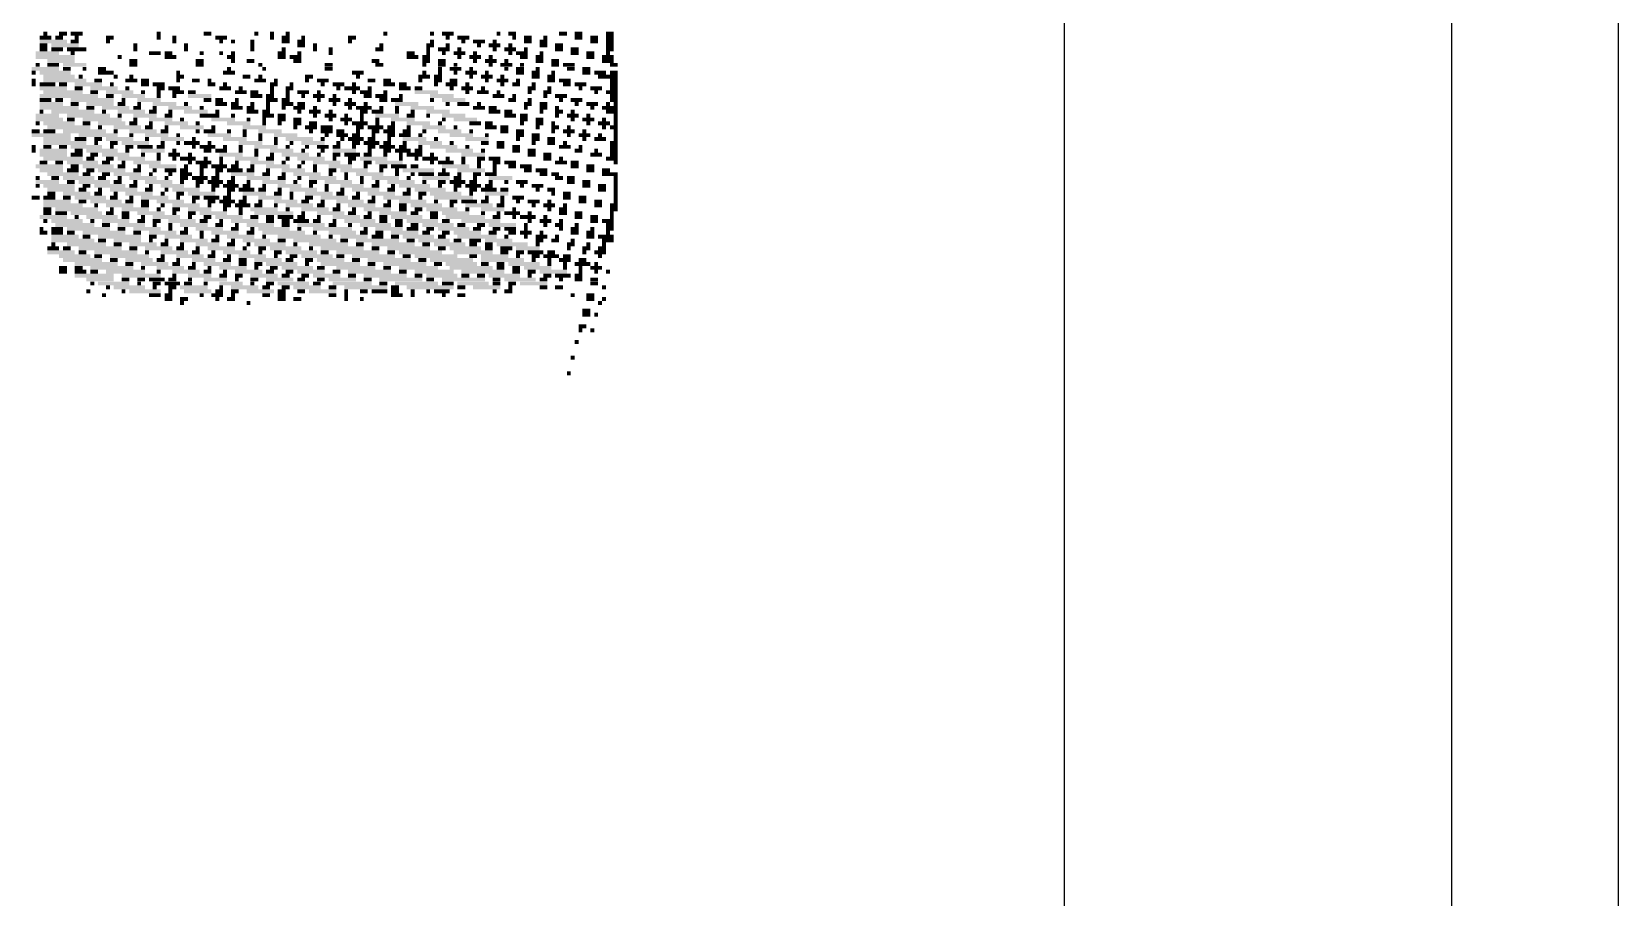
# Model space of a CAD drawing. Extents: x 0 to 124, y 0 to 91.
# Drawn here: x 44.42 to 70.21, y 29.41 to 43.5 of the extents above; entities that cross this region are included whole.
import ezdxf

# ---------------------------------------------------------------- set-up
doc = ezdxf.new("R2010")
doc.units = 0
doc.layers.add('21', color=253, linetype='CONTINUOUS')

# ---------------------------------------------------------------- blocks, each defined once
blk = doc.blocks.new('RECT')
blk.add_solid([(-0.5, -0.5), (0.5, -0.5), (-0.5, 0.5), (0.5, 0.5)])

msp = doc.modelspace()

# ---------------------------------------------------------------- linework, layer by layer
at = {"layer": '21'}
for p, q in [((70.21, 58.83), (70.21, 10.83)), ((67.5, 57), (67.5, 13)), ((61.21, 18.33), (61.21, 51.33))]:
    msp.add_line(p, q, dxfattribs=at)

# ---------------------------------------------------------------- block references
at = {"layer": '21', "yscale": 0.0635}
for p, xscale in [((44.7675, 43.3388), 0.4445), ((44.6405, 43.4023), 0.1905), ((44.6405, 43.4657), 0.0635), ((44.8628, 43.4023), 0.127), ((44.9263, 43.4657), 0.127), ((45.1485, 43.4657), 0.1905), ((45.1168, 43.3388), 0.127), ((45.1485, 43.4023), 0.0635), ((45.6565, 43.3388), 0.0635), ((45.6883, 43.4023), 0.127), ((46.482, 43.4657), 0.0635), ((46.482, 43.4023), 0.0635), ((46.736, 43.4023), 0.0635), ((46.736, 43.3388), 0.0635), ((47.2758, 43.4657), 0.127), ((47.498, 43.4023), 0.1905), ((47.498, 43.3388), 0.0635), ((47.6885, 43.3388), 0.0635), ((48.006, 43.3388), 0.0635), ((48.0695, 43.4657), 0.0635), ((48.3235, 43.4657), 0.0635), ((48.3235, 43.4023), 0.0635), ((48.5458, 43.4023), 0.127), ((48.5458, 43.3388), 0.127), ((48.5775, 43.4657), 0.0635), ((48.7998, 43.3388), 0.127), ((48.8315, 43.4023), 0.0635), ((49.5935, 43.3388), 0.0635), ((49.6253, 43.4023), 0.127), ((50.165, 43.4657), 0.0635), ((50.927, 43.4657), 0.0635), ((50.927, 43.3388), 0.0635), ((51.181, 43.4657), 0.1905), ((51.181, 43.4023), 0.0635), ((51.435, 43.4023), 0.1905), ((51.435, 43.3388), 0.0635), ((51.689, 43.3388), 0.1905), ((51.943, 43.3388), 0.0635), ((52.0065, 43.4657), 0.0635), ((52.2288, 43.4657), 0.127), ((52.2605, 43.4023), 0.0635), ((52.4828, 43.4023), 0.127), ((52.4828, 43.3388), 0.127), ((52.7368, 43.3388), 0.127), ((52.7685, 43.4023), 0.0635), ((53.0543, 43.4657), 0.127), ((53.3083, 43.4657), 0.127), ((53.3083, 43.4023), 0.127), ((53.5623, 43.4023), 0.127), ((53.5623, 43.3388), 0.127), ((53.8163, 43.4657), 0.127), ((53.8163, 43.4023), 0.127), ((53.8163, 43.3388), 0.127), ((44.6723, 43.1483), 0.381), ((44.7993, 43.0847), 0.635), ((44.6088, 43.2752), 0.127), ((44.6088, 43.2118), 0.127), ((44.958, 43.2752), 0.4445), ((44.831, 43.2118), 0.1905), ((45.1485, 43.2118), 0.3175), ((45.085, 43.1483), 0.0635), ((45.847, 43.0847), 0.0635), ((46.101, 43.2752), 0.0635), ((46.101, 43.2118), 0.0635), ((46.4185, 43.1483), 0.1905), ((46.6725, 43.0847), 0.1905), ((46.6408, 43.1483), 0.127), ((46.9265, 43.2752), 0.0635), ((46.9265, 43.2118), 0.0635), ((47.1805, 43.1483), 0.0635), ((47.498, 43.1483), 0.0635), ((47.6568, 43.0847), 0.127), ((47.6885, 43.1483), 0.0635), ((48.006, 43.2752), 0.0635), ((48.006, 43.2118), 0.0635), ((48.4823, 43.1483), 0.127), ((48.4823, 43.0847), 0.127), ((48.514, 43.2118), 0.0635), ((48.7045, 43.0847), 0.1905), ((48.768, 43.1483), 0.0635), ((48.7998, 43.2752), 0.127), ((49.022, 43.2752), 0.0635), ((49.022, 43.2118), 0.0635), ((49.276, 43.2118), 0.0635), ((49.276, 43.1483), 0.0635), ((50.0697, 43.2118), 0.127), ((50.1015, 43.2752), 0.0635), ((50.6095, 43.0847), 0.1905), ((50.5778, 43.1483), 0.127), ((50.8317, 43.0847), 0.127), ((50.8635, 43.2118), 0.0635), ((50.8635, 43.1483), 0.0635), ((50.8953, 43.2752), 0.127), ((51.1175, 43.2118), 0.1905), ((51.1175, 43.1483), 0.0635), ((51.181, 43.2752), 0.0635), ((51.3715, 43.1483), 0.1905), ((51.3715, 43.2118), 0.0635), ((51.3715, 43.0847), 0.0635), ((51.6255, 43.0847), 0.1905), ((51.6255, 43.1483), 0.0635), ((51.689, 43.2752), 0.0635), ((51.943, 43.2752), 0.1905), ((51.8795, 43.0847), 0.0635), ((51.943, 43.2118), 0.0635), ((52.197, 43.2118), 0.1905), ((52.197, 43.2752), 0.0635), ((52.197, 43.1483), 0.0635), ((52.3875, 43.1483), 0.1905), ((52.4193, 43.0847), 0.127), ((52.451, 43.2118), 0.0635), ((52.6733, 43.0847), 0.127), ((52.705, 43.1483), 0.0635), ((52.7368, 43.2752), 0.127), ((52.9908, 43.2752), 0.127), ((52.9908, 43.2118), 0.127), ((53.2448, 43.2118), 0.127), ((53.2448, 43.1483), 0.127), ((53.4988, 43.1483), 0.127), ((53.4988, 43.0847), 0.127), ((53.7845, 43.0847), 0.1905), ((53.7845, 43.1483), 0.0635), ((53.8163, 43.2752), 0.127), ((53.8163, 43.2118), 0.127), ((44.6405, 42.8942), 0.4445), ((44.45, 42.8308), 0.0635), ((44.5135, 42.9578), 0.0635), ((44.7993, 42.8308), 0.508), ((44.8945, 43.0213), 0.4445), ((44.7675, 42.9578), 0.1905), ((45.1168, 42.9578), 0.381), ((44.9898, 42.8942), 0.127), ((45.2755, 42.8942), 0.0635), ((45.6247, 42.8308), 0.254), ((45.5613, 42.8942), 0.127), ((46.0693, 43.0213), 0.127), ((46.0693, 42.9578), 0.127), ((46.7995, 42.8308), 0.0635), ((47.1487, 43.0213), 0.127), ((47.1487, 42.9578), 0.127), ((47.625, 42.8308), 0.1905), ((47.625, 42.8942), 0.0635), ((47.6885, 43.0213), 0.0635), ((47.9743, 43.0213), 0.127), ((48.133, 42.9578), 0.0635), ((48.1965, 42.8942), 0.0635), ((48.7363, 43.0213), 0.127), ((49.2443, 42.9578), 0.127), ((49.2443, 42.8942), 0.127), ((49.7205, 42.8308), 0.1905), ((50.0063, 43.0213), 0.127), ((50.0697, 42.9578), 0.127), ((50.8317, 43.0213), 0.127), ((50.8, 42.9578), 0.0635), ((50.8, 42.8308), 0.0635), ((51.054, 42.8942), 0.0635), ((51.054, 42.8308), 0.0635), ((51.0858, 43.0213), 0.127), ((51.0858, 42.9578), 0.127), ((51.308, 42.8942), 0.1905), ((51.308, 42.9578), 0.0635), ((51.308, 42.8308), 0.0635), ((51.562, 42.8308), 0.1905), ((51.562, 42.8942), 0.0635), ((51.6255, 43.0213), 0.0635), ((51.8795, 43.0213), 0.1905), ((51.816, 42.8308), 0.0635), ((51.8795, 42.9578), 0.0635), ((52.1335, 42.9578), 0.1905), ((52.1335, 43.0213), 0.0635), ((52.1335, 42.8942), 0.0635), ((52.3558, 42.8942), 0.127), ((52.3558, 42.8308), 0.127), ((52.3875, 42.9578), 0.0635), ((52.6098, 42.8308), 0.127), ((52.6415, 42.8942), 0.0635), ((52.6733, 43.0213), 0.127), ((52.8955, 42.8308), 0.0635), ((52.9273, 43.0213), 0.127), ((52.9273, 42.9578), 0.127), ((53.1495, 42.9578), 0.1905), ((53.1813, 42.8942), 0.127), ((53.4353, 42.8942), 0.127), ((53.4353, 42.8308), 0.127), ((53.6575, 42.8308), 0.1905), ((53.7845, 43.0213), 0.1905), ((53.8798, 42.9578), 0.127), ((53.8798, 42.8308), 0.127), ((44.45, 42.7037), 0.0635), ((44.45, 42.6403), 0.0635), ((44.7675, 42.5768), 0.4445), ((44.6723, 42.6403), 0.254), ((44.8628, 42.7673), 0.508), ((44.958, 42.7037), 0.6985), ((44.9263, 42.6403), 0.127), ((45.339, 42.6403), 0.4445), ((45.1803, 42.5768), 0.127), ((45.212, 42.7673), 0.0635), ((45.593, 42.5768), 0.4445), ((45.4978, 42.7037), 0.127), ((45.72, 42.6403), 0.0635), ((45.7835, 42.7673), 0.0635), ((45.974, 42.5768), 0.0635), ((46.0375, 42.7037), 0.1905), ((46.0375, 42.7673), 0.0635), ((46.2598, 42.7037), 0.127), ((46.2598, 42.6403), 0.127), ((46.482, 42.6403), 0.1905), ((46.5138, 42.5768), 0.127), ((46.736, 42.5768), 0.1905), ((46.7995, 42.7037), 0.0635), ((46.8313, 42.7673), 0.127), ((47.0853, 42.7037), 0.127), ((47.3075, 42.7037), 0.0635), ((47.3392, 42.6403), 0.127), ((47.5615, 42.5768), 0.1905), ((47.5615, 42.6403), 0.0635), ((47.8155, 42.5768), 0.0635), ((47.9108, 42.7673), 0.127), ((48.133, 42.7037), 0.1905), ((48.133, 42.7673), 0.0635), ((48.3553, 42.6403), 0.127), ((48.3235, 42.5768), 0.0635), ((48.387, 42.7037), 0.0635), ((48.6093, 42.5768), 0.127), ((48.641, 42.6403), 0.0635), ((48.9268, 42.7673), 0.127), ((48.895, 42.7037), 0.0635), ((49.149, 42.7037), 0.1905), ((49.149, 42.6403), 0.0635), ((49.403, 42.6403), 0.1905), ((49.403, 42.5768), 0.0635), ((49.6253, 42.5768), 0.254), ((49.657, 42.6403), 0.0635), ((49.7205, 42.7673), 0.0635), ((49.911, 42.5768), 0.0635), ((49.9428, 42.7037), 0.127), ((50.2285, 42.6403), 0.1905), ((50.1968, 42.7037), 0.127), ((50.4507, 42.6403), 0.127), ((50.4825, 42.5768), 0.1905), ((50.7048, 42.5768), 0.127), ((50.8, 42.7673), 0.1905), ((50.7365, 42.7037), 0.0635), ((51.0222, 42.7673), 0.127), ((51.0222, 42.7037), 0.127), ((50.9905, 42.6403), 0.0635), ((51.2445, 42.6403), 0.1905), ((51.2445, 42.5768), 0.0635), ((51.2763, 42.7037), 0.127), ((51.4985, 42.5768), 0.1905), ((51.4985, 42.6403), 0.0635), ((51.562, 42.7673), 0.0635), ((51.7525, 42.5768), 0.0635), ((51.816, 42.7673), 0.1905), ((51.816, 42.7037), 0.0635), ((52.07, 42.7037), 0.1905), ((52.07, 42.7673), 0.0635), ((52.07, 42.6403), 0.0635), ((52.2923, 42.6403), 0.127), ((52.324, 42.7037), 0.0635), ((52.5463, 42.5768), 0.127), ((52.6098, 42.7673), 0.127), ((52.578, 42.6403), 0.0635), ((52.832, 42.5768), 0.0635), ((52.8638, 42.7673), 0.127), ((52.8638, 42.7037), 0.127), ((53.086, 42.7037), 0.1905), ((53.1178, 42.6403), 0.127), ((53.34, 42.6403), 0.1905), ((53.34, 42.5768), 0.0635), ((53.594, 42.5768), 0.1905), ((53.7845, 42.7673), 0.3175), ((53.8798, 42.7037), 0.127), ((53.8798, 42.6403), 0.127), ((53.8798, 42.5768), 0.127), ((45.0215, 42.4498), 0.9525), ((44.6405, 42.3863), 0.1905), ((44.7358, 42.3227), 0.381), ((44.9263, 42.5132), 0.635), ((44.8628, 42.3863), 0.127), ((45.4025, 42.3863), 0.6985), ((45.1168, 42.3227), 0.127), ((45.5295, 42.3227), 0.4445), ((45.4342, 42.5132), 0.127), ((45.847, 42.5132), 0.4445), ((45.6883, 42.4498), 0.127), ((45.8788, 42.3227), 0.127), ((45.9105, 42.3863), 0.0635), ((46.0693, 42.4498), 0.381), ((46.1645, 42.3227), 0.0635), ((46.3233, 42.3863), 0.381), ((46.228, 42.5132), 0.0635), ((46.5772, 42.3227), 0.381), ((46.482, 42.5132), 0.0635), ((46.482, 42.4498), 0.0635), ((46.736, 42.4498), 0.0635), ((46.7995, 42.5132), 0.1905), ((46.9265, 42.3227), 0.0635), ((47.1487, 42.4498), 0.381), ((47.0218, 42.5132), 0.127), ((47.2758, 42.3863), 0.127), ((47.498, 42.3227), 0.1905), ((47.4663, 42.3863), 0.127), ((47.7203, 42.3227), 0.127), ((47.8155, 42.5132), 0.1905), ((47.752, 42.3863), 0.0635), ((48.0695, 42.4498), 0.1905), ((48.006, 42.3227), 0.0635), ((48.0378, 42.5132), 0.127), ((48.26, 42.3227), 0.0635), ((48.2918, 42.4498), 0.127), ((48.3235, 42.3863), 0.1905), ((48.3235, 42.5132), 0.0635), ((48.5458, 42.3863), 0.127), ((48.5775, 42.3227), 0.1905), ((48.5775, 42.5132), 0.0635), ((48.5775, 42.4498), 0.0635), ((48.8315, 42.5132), 0.1905), ((48.7998, 42.3227), 0.127), ((48.8315, 42.4498), 0.0635), ((49.0855, 42.4498), 0.1905), ((49.0855, 42.5132), 0.0635), ((49.0855, 42.3863), 0.0635), ((49.3395, 42.3863), 0.1905), ((49.3395, 42.4498), 0.0635), ((49.3395, 42.3227), 0.0635), ((49.5935, 42.3227), 0.1905), ((49.5935, 42.3863), 0.0635), ((49.657, 42.5132), 0.0635), ((49.8475, 42.5132), 0.1905), ((49.8792, 42.4498), 0.127), ((49.8475, 42.3227), 0.0635), ((50.1015, 42.4498), 0.1905), ((50.1333, 42.3863), 0.127), ((50.165, 42.5132), 0.0635), ((50.3555, 42.3863), 0.1905), ((50.5143, 42.3227), 0.381), ((50.419, 42.4498), 0.0635), ((50.8317, 42.5132), 0.381), ((50.927, 42.3863), 0.0635), ((51.0858, 42.4498), 0.381), ((51.2763, 42.3863), 0.381), ((51.181, 42.3227), 0.0635), ((51.435, 42.3227), 0.1905), ((51.4985, 42.5132), 0.0635), ((51.7525, 42.5132), 0.1905), ((51.689, 42.3227), 0.0635), ((52.0065, 42.4498), 0.1905), ((52.0065, 42.5132), 0.0635), ((52.2288, 42.3863), 0.127), ((52.2605, 42.4498), 0.0635), ((52.4828, 42.3227), 0.127), ((52.5145, 42.5132), 0.0635), ((52.5145, 42.3863), 0.0635), ((52.7368, 42.3227), 0.127), ((52.8003, 42.5132), 0.127), ((52.7685, 42.4498), 0.0635), ((53.0225, 42.4498), 0.1905), ((53.0225, 42.3863), 0.0635), ((53.2765, 42.3863), 0.1905), ((53.2765, 42.3227), 0.0635), ((53.5305, 42.3227), 0.1905), ((53.594, 42.5132), 0.0635), ((53.848, 42.5132), 0.1905), ((53.7845, 42.3227), 0.0635), ((53.8798, 42.4498), 0.127), ((53.8798, 42.3863), 0.127), ((53.9115, 42.3227), 0.0635), ((44.704, 42.0688), 0.4445), ((44.6723, 42.1322), 0.381), ((44.577, 42.1958), 0.0635), ((44.8628, 42.2593), 0.635), ((45.085, 42.1958), 0.6985), ((45.339, 42.1322), 0.6985), ((45.0533, 42.0688), 0.127), ((45.5613, 42.0688), 0.635), ((45.3708, 42.2593), 0.127), ((45.7835, 42.2593), 0.4445), ((45.593, 42.1958), 0.0635), ((46.0375, 42.1958), 0.4445), ((45.847, 42.1322), 0.0635), ((46.101, 42.0688), 0.0635), ((46.1328, 42.2593), 0.127), ((46.2598, 42.1322), 0.381), ((46.3867, 42.1958), 0.127), ((46.5138, 42.0688), 0.381), ((46.4185, 42.2593), 0.0635), ((46.6408, 42.1322), 0.127), ((46.6725, 42.1958), 0.0635), ((46.8313, 42.2593), 0.381), ((46.863, 42.0688), 0.0635), ((47.0853, 42.1958), 0.381), ((47.1805, 42.2593), 0.0635), ((47.3075, 42.1322), 0.3175), ((47.5297, 42.0688), 0.381), ((47.4345, 42.1958), 0.0635), ((47.6885, 42.1322), 0.0635), ((47.752, 42.2593), 0.1905), ((47.9743, 42.2593), 0.127), ((48.006, 42.1958), 0.1905), ((47.9425, 42.0688), 0.0635), ((48.26, 42.1322), 0.1905), ((48.1965, 42.0688), 0.0635), ((48.2283, 42.1958), 0.127), ((48.26, 42.2593), 0.0635), ((48.4823, 42.1322), 0.127), ((48.4823, 42.0688), 0.127), ((48.514, 42.2593), 0.0635), ((48.768, 42.2593), 0.1905), ((48.7363, 42.0688), 0.127), ((48.768, 42.1958), 0.0635), ((49.022, 42.1958), 0.1905), ((49.022, 42.2593), 0.0635), ((49.022, 42.1322), 0.0635), ((49.276, 42.1322), 0.1905), ((49.276, 42.1958), 0.0635), ((49.276, 42.0688), 0.0635), ((49.53, 42.0688), 0.1905), ((49.53, 42.1322), 0.0635), ((49.5935, 42.2593), 0.0635), ((49.8158, 42.2593), 0.254), ((49.784, 42.1322), 0.0635), ((49.784, 42.0688), 0.0635), ((49.8158, 42.1958), 0.127), ((50.038, 42.1958), 0.1905), ((50.038, 42.0688), 0.0635), ((50.1968, 42.1322), 0.381), ((50.1015, 42.2593), 0.0635), ((50.4507, 42.0688), 0.381), ((50.3555, 42.2593), 0.0635), ((50.3555, 42.1958), 0.0635), ((50.5778, 42.1322), 0.127), ((50.6095, 42.1958), 0.0635), ((50.7683, 42.2593), 0.381), ((51.0222, 42.1958), 0.381), ((50.8635, 42.1322), 0.0635), ((51.1175, 42.0688), 0.0635), ((51.2763, 42.1322), 0.381), ((51.4668, 42.0688), 0.381), ((51.689, 42.2593), 0.1905), ((51.943, 42.1958), 0.1905), ((51.9113, 42.2593), 0.127), ((52.1653, 42.1958), 0.127), ((52.197, 42.1322), 0.1905), ((52.4193, 42.1322), 0.127), ((52.4193, 42.0688), 0.127), ((52.451, 42.2593), 0.0635), ((52.6733, 42.0688), 0.127), ((52.705, 42.1958), 0.0635), ((52.7368, 42.2593), 0.127), ((52.959, 42.2593), 0.0635), ((52.9908, 42.1958), 0.127), ((52.959, 42.1322), 0.0635), ((53.213, 42.1322), 0.1905), ((53.213, 42.1958), 0.0635), ((53.213, 42.0688), 0.0635), ((53.467, 42.0688), 0.1905), ((53.467, 42.1322), 0.0635), ((53.5305, 42.2593), 0.0635), ((53.721, 42.0688), 0.0635), ((53.8163, 42.2593), 0.254), ((53.848, 42.1958), 0.1905), ((53.9115, 42.1322), 0.0635), ((53.9115, 42.0688), 0.0635), ((44.4818, 41.8783), 0.127), ((44.7358, 41.8148), 0.635), ((44.5135, 42.0053), 0.0635), ((44.8628, 42.0053), 0.508), ((44.704, 41.8783), 0.1905), ((44.831, 41.7512), 0.4445), ((45.0215, 41.9417), 0.6985), ((45.2755, 41.8783), 0.6985), ((45.212, 41.7512), 0.1905), ((45.4978, 41.8148), 0.635), ((45.3073, 42.0053), 0.127), ((45.4978, 41.7512), 0.127), ((45.72, 42.0053), 0.4445), ((45.5295, 41.9417), 0.0635), ((45.847, 41.7512), 0.4445), ((45.974, 41.9417), 0.4445), ((45.7835, 41.8783), 0.0635), ((46.228, 41.8783), 0.4445), ((46.0375, 41.8148), 0.0635), ((46.0693, 42.0053), 0.127), ((46.2915, 41.7512), 0.0635), ((46.3233, 41.9417), 0.127), ((46.4503, 41.8148), 0.381), ((46.355, 42.0053), 0.0635), ((46.5772, 41.8783), 0.127), ((46.7043, 41.7512), 0.381), ((46.7677, 42.0053), 0.381), ((46.609, 41.9417), 0.0635), ((46.7995, 41.8148), 0.0635), ((47.0218, 41.9417), 0.381), ((47.0535, 41.7512), 0.0635), ((47.117, 42.0053), 0.0635), ((47.117, 41.8783), 0.0635), ((47.3075, 41.8783), 0.1905), ((47.4663, 41.8148), 0.381), ((47.371, 41.9417), 0.0635), ((47.7203, 41.7512), 0.381), ((47.625, 41.8783), 0.0635), ((47.7838, 42.0053), 0.381), ((47.879, 41.8783), 0.0635), ((47.879, 41.8148), 0.0635), ((48.0378, 41.9417), 0.381), ((48.2918, 41.8783), 0.381), ((48.133, 41.8148), 0.0635), ((48.133, 41.7512), 0.0635), ((48.1965, 42.0053), 0.0635), ((48.387, 41.7512), 0.0635), ((48.5458, 41.8148), 0.381), ((48.4505, 42.0053), 0.0635), ((48.768, 41.7512), 0.4445), ((48.7363, 42.0053), 0.127), ((48.7045, 41.9417), 0.0635), ((48.9585, 41.9417), 0.1905), ((48.9585, 41.8783), 0.0635), ((48.9903, 42.0053), 0.127), ((49.2125, 41.9417), 0.1905), ((49.2125, 41.8783), 0.1905), ((49.149, 41.7512), 0.0635), ((49.2125, 41.8148), 0.0635), ((49.4348, 41.8783), 0.127), ((49.4665, 41.8148), 0.1905), ((49.4665, 41.7512), 0.0635), ((49.53, 42.0053), 0.0635), ((49.6887, 41.7512), 0.254), ((49.6887, 41.8148), 0.127), ((49.7523, 42.0053), 0.254), ((49.7205, 41.8783), 0.0635), ((49.7523, 41.9417), 0.127), ((50.0063, 41.9417), 0.254), ((49.9428, 41.7512), 0.127), ((49.9745, 41.8148), 0.0635), ((50.0063, 41.8783), 0.127), ((50.038, 42.0053), 0.0635), ((50.2285, 41.8783), 0.1905), ((50.2602, 41.9417), 0.127), ((50.2602, 41.8148), 0.127), ((50.2285, 41.7512), 0.0635), ((50.292, 42.0053), 0.0635), ((50.4825, 41.8148), 0.1905), ((50.6412, 41.7512), 0.381), ((50.5143, 41.8783), 0.127), ((50.546, 41.9417), 0.0635), ((50.7048, 42.0053), 0.381), ((50.7365, 41.8148), 0.0635), ((50.8, 41.8783), 0.0635), ((50.9588, 41.9417), 0.381), ((50.9905, 41.7512), 0.0635), ((51.054, 42.0053), 0.0635), ((51.2127, 41.8783), 0.381), ((51.4032, 41.8148), 0.381), ((51.308, 41.9417), 0.0635), ((51.6573, 41.7512), 0.381), ((51.562, 41.8783), 0.0635), ((51.6255, 42.0053), 0.1905), ((51.8478, 42.0053), 0.127), ((51.8795, 41.9417), 0.1905), ((51.816, 41.8148), 0.0635), ((52.1018, 41.9417), 0.127), ((52.1018, 41.8783), 0.127), ((52.324, 41.7512), 0.0635), ((52.3558, 41.8783), 0.127), ((52.3558, 41.8148), 0.127), ((52.3875, 42.0053), 0.0635), ((52.6098, 41.8148), 0.127), ((52.6098, 41.7512), 0.127), ((52.6415, 41.9417), 0.0635), ((52.6733, 42.0053), 0.127), ((52.8638, 41.7512), 0.127), ((52.8955, 42.0053), 0.0635), ((52.8955, 41.8783), 0.0635), ((52.9273, 41.9417), 0.127), ((53.1495, 41.8783), 0.1905), ((53.1495, 41.9417), 0.0635), ((53.1495, 41.8148), 0.0635), ((53.4035, 41.8148), 0.1905), ((53.4035, 41.8783), 0.0635), ((53.4035, 41.7512), 0.0635), ((53.467, 42.0053), 0.0635), ((53.6575, 41.7512), 0.1905), ((53.721, 42.0053), 0.1905), ((53.6575, 41.8148), 0.0635), ((53.721, 41.9417), 0.0635), ((53.8798, 41.9417), 0.127), ((53.9115, 42.0053), 0.0635), ((53.9115, 41.8783), 0.0635), ((53.9115, 41.8148), 0.0635), ((53.9115, 41.7512), 0.0635), ((44.45, 41.6243), 0.0635), ((44.45, 41.5607), 0.0635), ((44.7675, 41.5607), 0.4445), ((44.7675, 41.4973), 0.4445), ((44.958, 41.6878), 0.6985), ((44.6723, 41.6243), 0.127), ((44.9263, 41.6243), 0.127), ((45.1485, 41.4973), 0.1905), ((45.3073, 41.6243), 0.508), ((45.1803, 41.5607), 0.127), ((45.5613, 41.5607), 0.508), ((45.4342, 41.4973), 0.127), ((45.466, 41.6878), 0.0635), ((45.7835, 41.4973), 0.4445), ((45.72, 41.6243), 0.0635), ((45.7518, 41.6878), 0.127), ((46.101, 41.6878), 0.4445), ((46.0057, 41.6243), 0.127), ((45.974, 41.5607), 0.0635), ((46.2598, 41.6243), 0.254), ((46.3867, 41.5607), 0.381), ((46.228, 41.4973), 0.0635), ((46.482, 41.4973), 0.0635), ((46.5138, 41.6243), 0.127), ((46.5455, 41.6878), 0.0635), ((46.736, 41.4973), 0.1905), ((46.736, 41.5607), 0.0635), ((46.7995, 41.6878), 0.0635), ((47.0218, 41.6878), 0.254), ((46.99, 41.4973), 0.0635), ((47.0535, 41.6243), 0.0635), ((47.2758, 41.6243), 0.254), ((47.2758, 41.5607), 0.127), ((47.3075, 41.6878), 0.0635), ((47.498, 41.5607), 0.1905), ((47.6568, 41.4973), 0.381), ((47.5615, 41.6243), 0.0635), ((47.8155, 41.6243), 0.0635), ((47.8155, 41.5607), 0.0635), ((47.9743, 41.6878), 0.381), ((48.0695, 41.5607), 0.0635), ((48.0695, 41.4973), 0.0635), ((48.2283, 41.6243), 0.381), ((48.4823, 41.5607), 0.381), ((48.3235, 41.4973), 0.0635), ((48.387, 41.6878), 0.0635), ((48.7045, 41.4973), 0.4445), ((48.5775, 41.6243), 0.0635), ((48.641, 41.6878), 0.0635), ((48.8315, 41.5607), 0.0635), ((48.9903, 41.6878), 0.381), ((48.895, 41.6243), 0.0635), ((49.149, 41.6243), 0.1905), ((49.0855, 41.4973), 0.0635), ((49.149, 41.5607), 0.0635), ((49.3713, 41.6243), 0.127), ((49.4983, 41.5607), 0.381), ((49.3713, 41.4973), 0.127), ((49.403, 41.6878), 0.0635), ((49.6253, 41.4973), 0.254), ((49.6887, 41.6878), 0.127), ((49.657, 41.6243), 0.0635), ((49.8792, 41.4973), 0.127), ((49.9428, 41.6878), 0.254), ((49.911, 41.5607), 0.0635), ((49.9428, 41.6243), 0.127), ((50.1968, 41.6243), 0.254), ((50.165, 41.4973), 0.0635), ((50.1968, 41.6878), 0.127), ((50.1968, 41.5607), 0.127), ((50.4507, 41.5607), 0.254), ((50.4507, 41.6243), 0.127), ((50.419, 41.4973), 0.0635), ((50.4825, 41.6878), 0.0635), ((50.6412, 41.4973), 0.254), ((50.7048, 41.5607), 0.127), ((50.7365, 41.6243), 0.0635), ((50.8953, 41.6878), 0.381), ((51.1175, 41.6243), 0.4445), ((50.927, 41.4973), 0.0635), ((51.3715, 41.5607), 0.4445), ((51.2445, 41.6878), 0.0635), ((51.5938, 41.4973), 0.381), ((51.4985, 41.6243), 0.0635), ((51.7525, 41.5607), 0.0635), ((51.7843, 41.6878), 0.127), ((52.0383, 41.6878), 0.127), ((52.0383, 41.6243), 0.127), ((52.2923, 41.6243), 0.127), ((52.2923, 41.5607), 0.127), ((52.5463, 41.5607), 0.127), ((52.5463, 41.4973), 0.127), ((52.578, 41.6878), 0.0635), ((52.8003, 41.4973), 0.127), ((52.8638, 41.6878), 0.127), ((53.086, 41.6243), 0.1905), ((53.086, 41.6878), 0.0635), ((53.3083, 41.5607), 0.127), ((53.34, 41.6243), 0.0635), ((53.594, 41.4973), 0.1905), ((53.594, 41.5607), 0.0635), ((53.8798, 41.6878), 0.127), ((53.8798, 41.6243), 0.127), ((53.8798, 41.5607), 0.127), ((53.8798, 41.4973), 0.127), ((44.704, 41.3068), 0.4445), ((44.6088, 41.3702), 0.127), ((44.7358, 41.2433), 0.381), ((44.9263, 41.4338), 0.635), ((44.8628, 41.3702), 0.127), ((45.2438, 41.3702), 0.508), ((45.085, 41.2433), 0.1905), ((45.1168, 41.3068), 0.127), ((45.4978, 41.3068), 0.508), ((45.3708, 41.4338), 0.127), ((45.3708, 41.2433), 0.127), ((45.72, 41.2433), 0.4445), ((45.6247, 41.3702), 0.127), ((45.6883, 41.4338), 0.127), ((46.0375, 41.4338), 0.4445), ((45.8788, 41.3068), 0.127), ((45.9105, 41.3702), 0.0635), ((46.2915, 41.3702), 0.4445), ((46.1328, 41.2433), 0.127), ((46.1645, 41.3068), 0.0635), ((46.5455, 41.3068), 0.4445), ((46.4185, 41.2433), 0.0635), ((46.482, 41.4338), 0.0635), ((46.6725, 41.2433), 0.1905), ((46.736, 41.4338), 0.0635), ((46.9582, 41.4338), 0.254), ((46.8948, 41.2433), 0.127), ((46.9265, 41.3068), 0.0635), ((46.99, 41.3702), 0.0635), ((47.2123, 41.3702), 0.254), ((47.1805, 41.2433), 0.0635), ((47.2123, 41.3068), 0.127), ((47.244, 41.4338), 0.0635), ((47.4663, 41.3068), 0.254), ((47.4663, 41.2433), 0.127), ((47.498, 41.4338), 0.0635), ((47.498, 41.3702), 0.0635), ((47.7203, 41.2433), 0.254), ((47.7203, 41.3068), 0.127), ((47.9108, 41.4338), 0.381), ((47.752, 41.3702), 0.0635), ((47.9743, 41.2433), 0.127), ((48.006, 41.3068), 0.0635), ((48.1648, 41.3702), 0.381), ((48.26, 41.2433), 0.0635), ((48.2918, 41.4338), 0.127), ((48.4188, 41.3068), 0.381), ((48.514, 41.3702), 0.0635), ((48.6728, 41.2433), 0.381), ((48.5775, 41.4338), 0.0635), ((48.9585, 41.4338), 0.4445), ((48.768, 41.3068), 0.0635), ((48.8315, 41.3702), 0.0635), ((49.2125, 41.3702), 0.4445), ((49.022, 41.3068), 0.0635), ((49.022, 41.2433), 0.0635), ((49.4348, 41.3068), 0.381), ((49.3078, 41.2433), 0.127), ((49.3395, 41.4338), 0.0635), ((49.657, 41.2433), 0.4445), ((49.5935, 41.3702), 0.0635), ((49.6253, 41.4338), 0.127), ((49.9745, 41.4338), 0.4445), ((49.8792, 41.3702), 0.127), ((49.8475, 41.3068), 0.0635), ((50.2285, 41.3702), 0.4445), ((50.1015, 41.2433), 0.0635), ((50.1333, 41.3068), 0.127), ((50.3873, 41.3068), 0.254), ((50.3555, 41.2433), 0.0635), ((50.419, 41.4338), 0.0635), ((50.7048, 41.2433), 0.508), ((50.6412, 41.3068), 0.127), ((50.673, 41.4338), 0.0635), ((50.8953, 41.4338), 0.254), ((50.927, 41.3702), 0.0635), ((51.1493, 41.3702), 0.254), ((51.308, 41.3068), 0.4445), ((51.1175, 41.2433), 0.0635), ((51.181, 41.4338), 0.0635), ((51.562, 41.2433), 0.4445), ((51.435, 41.4338), 0.0635), ((51.435, 41.3702), 0.0635), ((51.689, 41.3702), 0.0635), ((51.689, 41.3068), 0.0635), ((51.7208, 41.4338), 0.127), ((51.943, 41.4338), 0.1905), ((51.943, 41.3068), 0.0635), ((51.943, 41.2433), 0.0635), ((51.9748, 41.3702), 0.127), ((52.197, 41.3702), 0.1905), ((52.2288, 41.3068), 0.127), ((52.451, 41.3068), 0.1905), ((52.4828, 41.2433), 0.127), ((52.705, 41.2433), 0.1905), ((52.8003, 41.4338), 0.127), ((53.0225, 41.3702), 0.1905), ((53.0225, 41.4338), 0.0635), ((53.2448, 41.3702), 0.127), ((53.2448, 41.3068), 0.127), ((53.4988, 41.3068), 0.127), ((53.4988, 41.2433), 0.127), ((53.7528, 41.2433), 0.127), ((53.848, 41.4338), 0.1905), ((53.9115, 41.3702), 0.0635), ((44.5135, 41.1163), 0.0635), ((44.5135, 40.9893), 0.0635), ((44.6723, 41.0528), 0.381), ((44.8628, 40.9893), 0.508), ((44.9263, 41.1797), 0.508), ((44.7993, 41.1163), 0.127), ((45.1803, 41.1163), 0.508), ((45.0533, 41.0528), 0.127), ((45.4342, 41.0528), 0.508), ((45.3073, 41.1797), 0.127), ((45.3073, 40.9893), 0.127), ((45.6883, 40.9893), 0.508), ((45.5613, 41.1163), 0.127), ((45.6247, 41.1797), 0.127), ((45.974, 41.1797), 0.4445), ((45.8152, 41.0528), 0.127), ((45.847, 41.1163), 0.0635), ((46.228, 41.1163), 0.4445), ((46.0693, 40.9893), 0.127), ((46.101, 41.0528), 0.0635), ((46.482, 41.0528), 0.4445), ((46.355, 41.1797), 0.0635), ((46.355, 40.9893), 0.0635), ((46.7043, 40.9893), 0.381), ((46.609, 41.1163), 0.0635), ((46.6725, 41.1797), 0.0635), ((46.9265, 41.1797), 0.1905), ((46.863, 41.0528), 0.0635), ((46.8948, 41.1163), 0.127), ((47.1487, 41.1163), 0.254), ((47.1487, 41.0528), 0.127), ((47.117, 40.9893), 0.0635), ((47.1805, 41.1797), 0.0635), ((47.4028, 41.0528), 0.254), ((47.4028, 41.1163), 0.127), ((47.4028, 40.9893), 0.127), ((47.4345, 41.1797), 0.0635), ((47.6568, 40.9893), 0.254), ((47.6568, 41.0528), 0.127), ((47.6885, 41.1163), 0.0635), ((47.8473, 41.1797), 0.381), ((47.9108, 40.9893), 0.127), ((48.1013, 41.1163), 0.381), ((47.9425, 41.0528), 0.0635), ((48.1965, 40.9893), 0.0635), ((48.2283, 41.1797), 0.127), ((48.3553, 41.0528), 0.381), ((48.4823, 41.1163), 0.127), ((48.6093, 40.9893), 0.381), ((48.514, 41.1797), 0.0635), ((48.895, 41.1797), 0.4445), ((48.7045, 41.0528), 0.0635), ((48.768, 41.1163), 0.0635), ((49.149, 41.1163), 0.4445), ((48.9585, 40.9893), 0.0635), ((48.9903, 41.0528), 0.127), ((49.403, 41.0528), 0.4445), ((49.2125, 40.9893), 0.0635), ((49.276, 41.1797), 0.0635), ((49.6253, 40.9893), 0.381), ((49.53, 41.1797), 0.0635), ((49.53, 41.1163), 0.0635), ((49.911, 41.1797), 0.4445), ((49.784, 41.1163), 0.0635), ((49.784, 41.0528), 0.0635), ((50.165, 41.1163), 0.4445), ((50.0063, 40.9893), 0.127), ((50.038, 41.0528), 0.0635), ((50.419, 41.0528), 0.4445), ((50.292, 40.9893), 0.0635), ((50.3555, 41.1797), 0.0635), ((50.6412, 40.9893), 0.508), ((50.546, 41.1163), 0.0635), ((50.6095, 41.1797), 0.0635), ((50.8317, 41.1797), 0.254), ((50.9905, 41.1163), 0.4445), ((50.8, 41.0528), 0.0635), ((51.1175, 41.1797), 0.1905), ((51.054, 40.9893), 0.0635), ((51.0858, 41.0528), 0.127), ((51.3398, 41.0528), 0.254), ((51.3398, 41.1163), 0.127), ((51.3398, 40.9893), 0.127), ((51.3715, 41.1797), 0.0635), ((51.5938, 40.9893), 0.254), ((51.5938, 41.0528), 0.127), ((51.6573, 41.1797), 0.127), ((51.6255, 41.1163), 0.0635), ((51.8795, 41.1797), 0.1905), ((51.8478, 40.9893), 0.127), ((51.8795, 41.0528), 0.0635), ((52.0383, 41.1163), 0.381), ((52.1335, 41.0528), 0.0635), ((52.3875, 41.0528), 0.1905), ((52.3875, 40.9893), 0.0635), ((52.6415, 40.9893), 0.1905), ((52.7368, 41.1797), 0.127), ((52.9273, 41.1797), 0.127), ((52.9908, 41.1163), 0.127), ((53.1813, 41.1163), 0.127), ((53.1813, 41.0528), 0.127), ((53.4353, 41.0528), 0.127), ((53.4353, 40.9893), 0.127), ((53.6893, 40.9893), 0.127), ((53.8163, 41.1797), 0.254), ((53.9115, 41.1163), 0.0635), ((53.9115, 41.0528), 0.0635), ((53.9115, 40.9893), 0.0635), ((44.4818, 40.7988), 0.127), ((44.704, 40.7988), 0.1905), ((44.831, 40.7353), 0.4445), ((44.8945, 40.9258), 0.4445), ((44.7358, 40.8623), 0.127), ((45.1485, 40.8623), 0.4445), ((44.9898, 40.7988), 0.127), ((45.3708, 40.7988), 0.508), ((45.2438, 40.9258), 0.127), ((45.2438, 40.7353), 0.127), ((45.6247, 40.7353), 0.508), ((45.4978, 40.8623), 0.127), ((45.5295, 40.9258), 0.0635), ((45.9105, 40.9258), 0.4445), ((45.7518, 40.7988), 0.127), ((45.7835, 40.8623), 0.0635), ((46.1645, 40.8623), 0.4445), ((46.0057, 40.7353), 0.127), ((46.0375, 40.7988), 0.0635), ((46.4185, 40.7988), 0.4445), ((46.2598, 40.7353), 0.127), ((46.3233, 40.9258), 0.127), ((46.6725, 40.7353), 0.4445), ((46.5455, 40.8623), 0.0635), ((46.609, 40.9258), 0.0635), ((46.9265, 40.9258), 0.4445), ((46.7995, 40.7988), 0.0635), ((46.8313, 40.8623), 0.127), ((47.1805, 40.8623), 0.4445), ((47.0535, 40.7353), 0.0635), ((47.0853, 40.7988), 0.127), ((47.3392, 40.7988), 0.254), ((47.3392, 40.7353), 0.127), ((47.371, 40.9258), 0.0635), ((47.5933, 40.7353), 0.254), ((47.5933, 40.7988), 0.127), ((47.625, 40.8623), 0.0635), ((47.6568, 40.9258), 0.127), ((47.9108, 40.9258), 0.254), ((47.8473, 40.7353), 0.127), ((47.879, 40.7988), 0.0635), ((48.0378, 40.8623), 0.381), ((48.1648, 40.9258), 0.127), ((48.2918, 40.7988), 0.381), ((48.133, 40.7353), 0.0635), ((48.4188, 40.8623), 0.127), ((48.5458, 40.7353), 0.381), ((48.4505, 40.9258), 0.0635), ((48.8315, 40.9258), 0.4445), ((48.641, 40.8623), 0.0635), ((48.641, 40.7988), 0.0635), ((48.8633, 40.7353), 0.127), ((49.0855, 40.8623), 0.4445), ((48.9268, 40.7988), 0.127), ((49.3395, 40.7988), 0.4445), ((49.149, 40.7353), 0.0635), ((49.2125, 40.9258), 0.0635), ((49.5935, 40.7353), 0.4445), ((49.4348, 40.8623), 0.127), ((49.4665, 40.9258), 0.0635), ((49.8475, 40.9258), 0.4445), ((49.6887, 40.7988), 0.127), ((49.7205, 40.8623), 0.0635), ((50.1015, 40.8623), 0.4445), ((49.9428, 40.7353), 0.127), ((49.9745, 40.7988), 0.0635), ((50.3555, 40.7988), 0.4445), ((50.2602, 40.9258), 0.127), ((50.2285, 40.7353), 0.0635), ((50.6095, 40.7353), 0.4445), ((50.5143, 40.8623), 0.127), ((50.546, 40.9258), 0.0635), ((50.8953, 40.9258), 0.508), ((50.7365, 40.7988), 0.0635), ((50.7683, 40.8623), 0.127), ((51.1493, 40.8623), 0.508), ((50.9905, 40.7353), 0.0635), ((51.2763, 40.7988), 0.635), ((51.2763, 40.7353), 0.127), ((51.308, 40.9258), 0.0635), ((51.5303, 40.7353), 0.254), ((51.562, 40.8623), 0.0635), ((51.5938, 40.9258), 0.127), ((51.8478, 40.9258), 0.254), ((51.7843, 40.7353), 0.127), ((51.9748, 40.8623), 0.381), ((51.816, 40.7988), 0.0635), ((52.07, 40.7988), 0.0635), ((52.07, 40.7353), 0.0635), ((52.1018, 40.9258), 0.127), ((52.324, 40.7988), 0.1905), ((52.324, 40.7353), 0.0635), ((52.578, 40.7353), 0.1905), ((52.6415, 40.9258), 0.0635), ((52.832, 40.7353), 0.0635), ((52.8638, 40.9258), 0.127), ((52.8955, 40.8623), 0.0635), ((53.1178, 40.8623), 0.127), ((53.1178, 40.7988), 0.127), ((53.3718, 40.7988), 0.127), ((53.3718, 40.7353), 0.127), ((53.6258, 40.7353), 0.127), ((53.6893, 40.9258), 0.127), ((53.9115, 40.9258), 0.0635), ((53.9115, 40.8623), 0.0635), ((53.9115, 40.7988), 0.0635), ((53.9115, 40.7353), 0.0635), ((44.7675, 40.4813), 0.4445), ((44.9263, 40.6718), 0.635), ((44.6723, 40.6083), 0.127), ((44.6723, 40.5448), 0.127), ((45.1485, 40.6083), 0.6985), ((44.8945, 40.5448), 0.1905), ((45.3073, 40.5448), 0.508), ((45.1485, 40.4813), 0.0635), ((45.5613, 40.4813), 0.508), ((45.466, 40.6718), 0.0635), ((45.847, 40.6718), 0.4445), ((45.6883, 40.5448), 0.127), ((45.72, 40.6083), 0.0635), ((46.101, 40.6083), 0.4445), ((45.9423, 40.5448), 0.127), ((45.9423, 40.4813), 0.127), ((46.355, 40.5448), 0.4445), ((46.228, 40.4813), 0.0635), ((46.2598, 40.6718), 0.127), ((46.609, 40.4813), 0.4445), ((46.482, 40.6083), 0.0635), ((46.5455, 40.6718), 0.0635), ((46.9265, 40.6718), 0.4445), ((46.7677, 40.6083), 0.127), ((46.736, 40.5448), 0.0635), ((47.1487, 40.6083), 0.381), ((46.99, 40.4813), 0.0635), ((47.0218, 40.5448), 0.127), ((47.371, 40.5448), 0.4445), ((47.2758, 40.4813), 0.127), ((47.3075, 40.6718), 0.0635), ((47.625, 40.4813), 0.4445), ((47.5615, 40.6083), 0.0635), ((47.5933, 40.6718), 0.127), ((47.8473, 40.6718), 0.254), ((47.8155, 40.6083), 0.0635), ((47.8155, 40.5448), 0.0635), ((48.1965, 40.6083), 0.4445), ((48.0378, 40.4813), 0.127), ((48.1013, 40.6718), 0.127), ((48.3553, 40.5448), 0.635), ((48.2918, 40.4813), 0.127), ((48.387, 40.6718), 0.0635), ((48.5458, 40.4813), 0.254), ((48.768, 40.6718), 0.4445), ((48.5775, 40.6083), 0.0635), ((48.7998, 40.4813), 0.127), ((49.022, 40.6083), 0.4445), ((48.8315, 40.5448), 0.0635), ((49.1173, 40.6718), 0.127), ((49.276, 40.5448), 0.4445), ((49.0855, 40.4813), 0.0635), ((49.53, 40.4813), 0.4445), ((49.3713, 40.6083), 0.127), ((49.403, 40.6718), 0.0635), ((49.784, 40.6718), 0.4445), ((49.6253, 40.5448), 0.127), ((49.657, 40.6083), 0.0635), ((50.038, 40.6083), 0.4445), ((49.8792, 40.4813), 0.127), ((49.911, 40.5448), 0.0635), ((50.292, 40.5448), 0.4445), ((50.1333, 40.4813), 0.127), ((50.1968, 40.6718), 0.127), ((50.5143, 40.4813), 0.508), ((50.4507, 40.6718), 0.127), ((50.4507, 40.6083), 0.127), ((50.8317, 40.6718), 0.508), ((50.6412, 40.5448), 0.127), ((50.7048, 40.6083), 0.127), ((51.0858, 40.6083), 0.508), ((50.9588, 40.5448), 0.127), ((50.9588, 40.4813), 0.127), ((51.308, 40.5448), 0.4445), ((51.4668, 40.4813), 0.635), ((51.2445, 40.6718), 0.0635), ((51.689, 40.6718), 0.4445), ((51.4985, 40.6083), 0.0635), ((51.7525, 40.5448), 0.0635), ((51.9113, 40.6083), 0.381), ((51.9748, 40.4813), 0.127), ((52.0383, 40.6718), 0.127), ((52.0065, 40.5448), 0.0635), ((52.2288, 40.5448), 0.254), ((52.2605, 40.6083), 0.0635), ((52.2605, 40.4813), 0.0635), ((52.4828, 40.4813), 0.254), ((52.5145, 40.5448), 0.0635), ((52.578, 40.6718), 0.0635), ((52.832, 40.6718), 0.1905), ((52.7685, 40.4813), 0.0635), ((52.832, 40.6083), 0.0635), ((53.0543, 40.6083), 0.127), ((53.0543, 40.5448), 0.127), ((53.086, 40.6718), 0.0635), ((53.3083, 40.5448), 0.127), ((53.3083, 40.4813), 0.127), ((53.5623, 40.4813), 0.127), ((53.6258, 40.6718), 0.127), ((53.848, 40.5448), 0.0635), ((53.848, 40.4813), 0.0635), ((53.8798, 40.6718), 0.127), ((53.8798, 40.6083), 0.127), ((44.577, 40.2908), 0.0635), ((44.6088, 40.2273), 0.127), ((44.6405, 40.4178), 0.0635), ((44.9898, 40.4178), 0.508), ((44.831, 40.2908), 0.1905), ((44.831, 40.2273), 0.1905), ((45.1168, 40.3543), 0.635), ((45.339, 40.2908), 0.6985), ((45.0533, 40.2273), 0.127), ((45.593, 40.2273), 0.6985), ((45.4025, 40.4178), 0.0635), ((45.7835, 40.4178), 0.4445), ((45.6247, 40.3543), 0.127), ((46.0375, 40.3543), 0.4445), ((45.8788, 40.2908), 0.127), ((46.2915, 40.2908), 0.4445), ((46.1328, 40.2273), 0.127), ((46.1962, 40.4178), 0.127), ((46.5455, 40.2273), 0.4445), ((46.4185, 40.3543), 0.0635), ((46.4503, 40.4178), 0.127), ((46.863, 40.4178), 0.4445), ((46.6725, 40.3543), 0.0635), ((46.6725, 40.2908), 0.0635), ((47.0535, 40.3543), 0.4445), ((46.8948, 40.2273), 0.127), ((46.9265, 40.2908), 0.0635), ((47.3075, 40.2908), 0.4445), ((47.1805, 40.2273), 0.0635), ((47.2123, 40.4178), 0.127), ((47.5615, 40.2273), 0.4445), ((47.4663, 40.3543), 0.127), ((47.498, 40.4178), 0.0635), ((47.879, 40.4178), 0.4445), ((47.7203, 40.2908), 0.127), ((47.752, 40.3543), 0.0635), ((48.133, 40.3543), 0.4445), ((47.9743, 40.2273), 0.127), ((48.006, 40.2908), 0.0635), ((48.3553, 40.2908), 0.508), ((48.514, 40.2273), 0.6985), ((48.2918, 40.4178), 0.127), ((48.5458, 40.4178), 0.127), ((48.5458, 40.3543), 0.127), ((48.7998, 40.4178), 0.254), ((48.9585, 40.3543), 0.4445), ((48.768, 40.2908), 0.0635), ((49.022, 40.2273), 0.0635), ((49.0538, 40.4178), 0.127), ((49.3078, 40.2908), 0.635), ((49.3078, 40.3543), 0.127), ((49.4665, 40.2273), 0.4445), ((49.3395, 40.4178), 0.0635), ((49.7523, 40.4178), 0.508), ((49.5935, 40.3543), 0.0635), ((50.0063, 40.3543), 0.508), ((49.8158, 40.2273), 0.127), ((49.8475, 40.2908), 0.0635), ((50.2285, 40.2908), 0.4445), ((50.0697, 40.2273), 0.127), ((50.1333, 40.4178), 0.127), ((50.4825, 40.2273), 0.4445), ((50.3873, 40.4178), 0.127), ((50.3873, 40.3543), 0.127), ((50.6095, 40.2908), 0.1905), ((50.7683, 40.4178), 0.508), ((50.6412, 40.3543), 0.127), ((51.0222, 40.3543), 0.508), ((50.8317, 40.2273), 0.127), ((50.8953, 40.2908), 0.127), ((51.2763, 40.2908), 0.508), ((51.1493, 40.4178), 0.127), ((51.1493, 40.2273), 0.127), ((51.4985, 40.2273), 0.4445), ((51.4032, 40.3543), 0.127), ((51.7208, 40.4178), 0.635), ((51.6573, 40.2908), 0.127), ((51.7208, 40.3543), 0.127), ((52.07, 40.3543), 0.4445), ((51.9113, 40.2273), 0.127), ((51.9748, 40.2908), 0.127), ((52.197, 40.2908), 0.1905), ((52.2288, 40.2273), 0.127), ((52.451, 40.2273), 0.1905), ((52.451, 40.3543), 0.0635), ((52.451, 40.2908), 0.0635), ((52.5145, 40.4178), 0.0635), ((52.705, 40.2273), 0.0635), ((52.7685, 40.4178), 0.1905), ((52.7685, 40.3543), 0.0635), ((52.9908, 40.3543), 0.127), ((53.0225, 40.4178), 0.0635), ((53.0225, 40.2908), 0.0635), ((53.2448, 40.2908), 0.127), ((53.2448, 40.2273), 0.127), ((53.2765, 40.3543), 0.0635), ((53.4988, 40.2273), 0.127), ((53.5623, 40.4178), 0.127), ((53.5305, 40.2908), 0.0635), ((53.7845, 40.4178), 0.1905), ((53.7845, 40.2273), 0.0635), ((53.8163, 40.3543), 0.127), ((53.8163, 40.2908), 0.127), ((44.7675, 39.9733), 0.1905), ((44.958, 40.1638), 0.4445), ((44.7675, 40.0368), 0.0635), ((45.085, 40.1003), 0.6985), ((44.9898, 39.9733), 0.127), ((45.3073, 40.0368), 0.635), ((45.5295, 39.9733), 0.6985), ((45.3073, 40.1638), 0.127), ((45.847, 40.1638), 0.6985), ((45.5613, 40.1003), 0.127), ((45.974, 40.1003), 0.4445), ((45.8152, 40.0368), 0.127), ((46.228, 40.0368), 0.4445), ((46.0693, 39.9733), 0.127), ((46.482, 39.9733), 0.4445), ((46.3867, 40.1638), 0.127), ((46.355, 40.1003), 0.0635), ((46.5772, 40.0368), 0.127), ((46.7995, 40.1638), 0.4445), ((46.609, 40.1003), 0.0635), ((46.8313, 39.9733), 0.127), ((47.0535, 40.1003), 0.4445), ((46.863, 40.0368), 0.0635), ((47.117, 39.9733), 0.0635), ((47.2758, 40.0368), 0.381), ((47.1805, 40.1638), 0.0635), ((47.498, 39.9733), 0.4445), ((47.4028, 40.1003), 0.127), ((47.4345, 40.1638), 0.0635), ((47.8155, 40.1638), 0.4445), ((47.6568, 40.0368), 0.127), ((47.6885, 40.1003), 0.0635), ((48.0695, 40.1003), 0.4445), ((47.879, 39.9733), 0.0635), ((47.9425, 40.0368), 0.0635), ((48.2918, 40.0368), 0.508), ((48.1648, 39.9733), 0.127), ((48.1965, 40.1638), 0.0635), ((48.5458, 39.9733), 0.508), ((48.768, 40.1638), 0.6985), ((48.4823, 40.1003), 0.127), ((49.022, 40.1003), 0.6985), ((48.7045, 40.0368), 0.0635), ((48.9585, 39.9733), 0.0635), ((49.2443, 40.0368), 0.635), ((49.4665, 39.9733), 0.6985), ((49.276, 40.1638), 0.0635), ((49.657, 40.1638), 0.4445), ((49.4983, 40.1003), 0.127), ((50.038, 40.1003), 0.6985), ((49.7523, 40.0368), 0.127), ((50.038, 40.1638), 0.1905), ((50.292, 40.0368), 0.6985), ((50.0063, 39.9733), 0.127), ((50.546, 39.9733), 0.6985), ((50.3238, 40.1638), 0.127), ((50.7048, 40.1638), 0.508), ((50.5778, 40.1003), 0.127), ((50.9588, 40.1003), 0.508), ((50.8317, 40.0368), 0.127), ((51.2127, 40.0368), 0.508), ((51.0858, 40.1638), 0.127), ((51.0858, 39.9733), 0.127), ((51.4668, 39.9733), 0.508), ((51.3398, 40.1003), 0.127), ((51.6573, 40.1638), 0.635), ((51.6255, 40.1003), 0.1905), ((51.5938, 40.0368), 0.127), ((52.0065, 40.1003), 0.4445), ((51.8478, 40.0368), 0.127), ((51.8478, 39.9733), 0.127), ((52.2288, 40.0368), 0.508), ((52.1335, 39.9733), 0.1905), ((52.1335, 40.1638), 0.0635), ((52.4828, 39.9733), 0.381), ((52.451, 40.1638), 0.0635), ((52.705, 40.1638), 0.1905), ((52.6415, 40.0368), 0.0635), ((52.6733, 40.1003), 0.127), ((52.9273, 40.1003), 0.127), ((52.959, 40.1638), 0.0635), ((53.1813, 40.0368), 0.127), ((53.1495, 39.9733), 0.0635), ((53.213, 40.1003), 0.0635), ((53.4353, 39.9733), 0.127), ((53.467, 40.0368), 0.0635), ((53.4988, 40.1638), 0.127), ((53.7528, 40.1638), 0.254), ((53.6893, 39.9733), 0.127), ((53.721, 40.0368), 0.0635), ((53.7845, 40.1003), 0.1905), ((44.8945, 39.9098), 0.4445), ((45.1168, 39.8463), 0.508), ((45.2438, 39.7828), 0.635), ((45.466, 39.7193), 0.6985), ((45.2438, 39.9098), 0.127), ((45.7835, 39.9098), 0.6985), ((45.4978, 39.8463), 0.127), ((46.0057, 39.8463), 0.635), ((45.7518, 39.7828), 0.127), ((46.1645, 39.7828), 0.4445), ((46.0057, 39.7193), 0.127), ((46.4185, 39.7193), 0.4445), ((46.2915, 39.9098), 0.0635), ((46.5138, 39.7828), 0.127), ((46.736, 39.9098), 0.4445), ((46.5455, 39.8463), 0.0635), ((46.7677, 39.7193), 0.127), ((46.99, 39.8463), 0.4445), ((46.7995, 39.7828), 0.0635), ((47.0535, 39.7193), 0.0635), ((47.0853, 39.9098), 0.127), ((47.2123, 39.7828), 0.381), ((47.4345, 39.7193), 0.4445), ((47.3392, 39.8463), 0.127), ((47.371, 39.9098), 0.0635), ((47.752, 39.9098), 0.4445), ((47.5933, 39.7828), 0.127), ((47.625, 39.8463), 0.0635), ((48.006, 39.8463), 0.4445), ((47.8473, 39.7828), 0.127), ((47.8473, 39.7193), 0.127), ((48.26, 39.7828), 0.4445), ((48.1013, 39.7193), 0.127), ((48.133, 39.9098), 0.0635), ((48.4823, 39.7193), 0.508), ((48.387, 39.8463), 0.0635), ((48.4188, 39.9098), 0.127), ((48.7998, 39.9098), 0.508), ((48.6093, 39.7828), 0.127), ((48.6728, 39.8463), 0.127), ((49.0538, 39.8463), 0.508), ((48.9268, 39.7828), 0.127), ((48.895, 39.7193), 0.0635), ((49.276, 39.7828), 0.4445), ((49.1808, 39.9098), 0.127), ((49.4348, 39.7193), 0.635), ((49.7205, 39.9098), 0.6985), ((49.4348, 39.8463), 0.127), ((49.6887, 39.7828), 0.127), ((49.9745, 39.8463), 0.6985), ((50.2285, 39.7828), 0.6985), ((49.9428, 39.7193), 0.127), ((50.4825, 39.7193), 0.6985), ((50.2602, 39.9098), 0.127), ((50.7365, 39.9098), 0.6985), ((50.5143, 39.8463), 0.127), ((50.9905, 39.8463), 0.6985), ((50.7683, 39.7828), 0.127), ((51.2445, 39.7828), 0.6985), ((51.0222, 39.7193), 0.127), ((51.4032, 39.7193), 0.508), ((51.5938, 39.9098), 0.635), ((51.5938, 39.8463), 0.127), ((51.943, 39.8463), 0.4445), ((52.07, 39.7828), 0.6985), ((51.7843, 39.7193), 0.127), ((52.0383, 39.7193), 0.127), ((52.1018, 39.9098), 0.127), ((52.4193, 39.7193), 0.508), ((52.324, 39.8463), 0.0635), ((52.3558, 39.9098), 0.127), ((52.6098, 39.9098), 0.254), ((52.6098, 39.8463), 0.127), ((52.578, 39.7828), 0.0635), ((52.8638, 39.8463), 0.254), ((52.832, 39.7828), 0.0635), ((52.832, 39.7193), 0.0635), ((52.8638, 39.9098), 0.127), ((53.086, 39.7828), 0.1905), ((53.086, 39.7193), 0.0635), ((53.1178, 39.8463), 0.127), ((53.3718, 39.7193), 0.254), ((53.3718, 39.7828), 0.127), ((53.4035, 39.9098), 0.0635), ((53.6575, 39.9098), 0.1905), ((53.594, 39.7193), 0.0635), ((53.6575, 39.8463), 0.0635), ((44.9263, 39.6558), 0.127), ((44.9263, 39.5922), 0.127), ((45.4342, 39.5288), 0.635), ((45.1803, 39.6558), 0.127), ((45.212, 39.5922), 0.1905), ((45.5295, 39.4653), 0.4445), ((45.4342, 39.5922), 0.127), ((45.72, 39.6558), 0.6985), ((45.9423, 39.5922), 0.635), ((46.1962, 39.5288), 0.635), ((45.9423, 39.4653), 0.127), ((46.1962, 39.4653), 0.127), ((46.228, 39.6558), 0.0635), ((46.4503, 39.4653), 0.254), ((46.6725, 39.6558), 0.4445), ((46.482, 39.5922), 0.0635), ((46.7043, 39.4653), 0.127), ((46.9265, 39.5922), 0.4445), ((46.736, 39.5288), 0.0635), ((47.1487, 39.5288), 0.381), ((46.99, 39.4653), 0.0635), ((47.0218, 39.6558), 0.127), ((47.2758, 39.5922), 0.127), ((47.4028, 39.4653), 0.381), ((47.3075, 39.6558), 0.0635), ((47.6885, 39.6558), 0.4445), ((47.5297, 39.5288), 0.127), ((47.5615, 39.5922), 0.0635), ((47.9425, 39.5922), 0.4445), ((47.7838, 39.5288), 0.127), ((47.752, 39.4653), 0.0635), ((48.1965, 39.5288), 0.4445), ((48.0378, 39.4653), 0.127), ((48.0695, 39.6558), 0.0635), ((48.4505, 39.4653), 0.4445), ((48.2918, 39.5922), 0.127), ((48.3553, 39.6558), 0.127), ((48.7363, 39.6558), 0.508), ((48.5458, 39.5288), 0.127), ((48.6093, 39.5922), 0.127), ((48.9585, 39.5922), 0.4445), ((48.7998, 39.4653), 0.127), ((48.8633, 39.5288), 0.127), ((49.2125, 39.5288), 0.4445), ((49.1173, 39.6558), 0.127), ((49.1173, 39.4653), 0.127), ((49.4665, 39.4653), 0.4445), ((49.3713, 39.5922), 0.127), ((49.6887, 39.6558), 0.635), ((49.911, 39.5922), 0.6985), ((49.6253, 39.5288), 0.127), ((49.8792, 39.4653), 0.127), ((50.165, 39.5288), 0.6985), ((50.419, 39.4653), 0.6985), ((50.1968, 39.6558), 0.127), ((50.4507, 39.5922), 0.127), ((50.7048, 39.6558), 0.635), ((50.9588, 39.5922), 0.635), ((50.7048, 39.5288), 0.127), ((51.0858, 39.5288), 0.508), ((50.8953, 39.4653), 0.127), ((51.435, 39.4653), 0.6985), ((51.562, 39.6558), 0.6985), ((51.7525, 39.5922), 0.6985), ((51.4668, 39.5288), 0.127), ((51.7208, 39.5288), 0.127), ((52.1018, 39.5288), 0.508), ((51.9748, 39.4653), 0.127), ((52.0383, 39.6558), 0.127), ((52.3558, 39.4653), 0.508), ((52.2923, 39.6558), 0.127), ((52.2923, 39.5922), 0.127), ((52.6415, 39.6558), 0.4445), ((52.5145, 39.5288), 0.0635), ((52.5463, 39.5922), 0.127), ((52.8955, 39.5922), 0.4445), ((52.7368, 39.4653), 0.127), ((52.8003, 39.5288), 0.127), ((53.0543, 39.5288), 0.254), ((53.0225, 39.4653), 0.0635), ((53.086, 39.6558), 0.0635), ((53.3083, 39.5288), 0.127), ((53.3083, 39.4653), 0.127), ((53.34, 39.6558), 0.0635), ((53.34, 39.5922), 0.0635), ((53.594, 39.6558), 0.1905), ((53.5623, 39.4653), 0.127), ((53.594, 39.5922), 0.0635), ((53.7845, 39.5922), 0.0635), ((45.339, 39.2748), 0.0635), ((45.4025, 39.4017), 0.0635), ((45.7518, 39.4017), 0.508), ((45.593, 39.2112), 0.0635), ((45.6565, 39.3383), 0.0635), ((46.0057, 39.3383), 0.508), ((45.9105, 39.2748), 0.0635), ((46.2598, 39.2748), 0.508), ((46.1645, 39.4017), 0.0635), ((46.4185, 39.2112), 0.1905), ((46.4185, 39.3383), 0.0635), ((46.4503, 39.4017), 0.127), ((46.7043, 39.4017), 0.254), ((46.6408, 39.2112), 0.127), ((46.6725, 39.2748), 0.0635), ((46.7043, 39.3383), 0.127), ((47.0535, 39.3383), 0.4445), ((46.9582, 39.4017), 0.127), ((47.117, 39.2748), 0.4445), ((47.1805, 39.2112), 0.0635), ((47.244, 39.4017), 0.0635), ((47.4345, 39.2112), 0.1905), ((47.4663, 39.2748), 0.127), ((47.498, 39.3383), 0.0635), ((47.6568, 39.4017), 0.381), ((47.879, 39.3383), 0.4445), ((47.6885, 39.2112), 0.0635), ((47.7203, 39.2748), 0.127), ((48.133, 39.2748), 0.4445), ((48.006, 39.4017), 0.0635), ((48.2283, 39.3383), 0.127), ((48.2283, 39.2112), 0.127), ((48.2918, 39.4017), 0.127), ((48.6728, 39.4017), 0.508), ((48.4823, 39.2748), 0.127), ((48.4823, 39.2112), 0.127), ((48.5458, 39.3383), 0.127), ((48.895, 39.3383), 0.4445), ((48.7998, 39.2748), 0.127), ((49.149, 39.2748), 0.4445), ((49.0538, 39.4017), 0.127), ((49.3078, 39.3383), 0.127), ((49.3078, 39.2112), 0.127), ((49.6253, 39.4017), 0.635), ((49.8475, 39.3383), 0.6985), ((49.53, 39.2748), 0.0635), ((49.53, 39.2112), 0.0635), ((49.8158, 39.2748), 0.127), ((50.0697, 39.2748), 0.254), ((50.1333, 39.4017), 0.127), ((50.3555, 39.2112), 0.1905), ((50.3238, 39.3383), 0.127), ((50.3238, 39.2748), 0.127), ((50.673, 39.4017), 0.6985), ((50.8953, 39.3383), 0.762), ((50.6095, 39.2748), 0.0635), ((50.6095, 39.2112), 0.0635), ((50.8635, 39.2748), 0.0635), ((51.0858, 39.2748), 0.254), ((51.181, 39.4017), 0.1905), ((51.1175, 39.2112), 0.0635), ((51.4032, 39.3383), 0.127), ((51.4032, 39.2112), 0.127), ((51.5938, 39.4017), 0.508), ((51.816, 39.3383), 0.4445), ((51.943, 39.2748), 0.0635), ((51.9748, 39.4017), 0.127), ((52.1653, 39.2748), 0.127), ((52.2288, 39.4017), 0.127), ((52.197, 39.3383), 0.0635), ((52.578, 39.4017), 0.4445), ((52.7368, 39.3383), 0.127), ((52.9908, 39.3383), 0.127), ((53.213, 39.2112), 0.0635), ((53.4988, 39.2112), 0.127), ((53.5623, 39.4017), 0.127), ((53.721, 39.3383), 0.0635), ((46.6408, 39.1478), 0.127), ((46.863, 39.0843), 0.0635), ((46.8948, 39.1478), 0.127), ((47.4345, 39.1478), 0.0635), ((47.6568, 39.1478), 0.127), ((47.9425, 39.0843), 0.0635), ((48.4823, 39.1478), 0.127), ((48.7363, 39.1478), 0.127), ((49.53, 39.1478), 0.0635), ((49.784, 39.1478), 0.0635), ((53.4353, 38.9573), 0.127), ((53.4988, 39.1478), 0.127), ((53.6575, 39.0843), 0.0635), ((53.721, 39.1478), 0.0635), ((53.3718, 38.7033), 0.127), ((53.4353, 38.8938), 0.127), ((53.594, 38.8938), 0.0635), ((53.2765, 38.4492), 0.0635), ((53.34, 38.6397), 0.0635), ((53.5305, 38.6397), 0.0635), ((53.213, 38.1953), 0.0635), ((53.1495, 37.9413), 0.0635)]:
    msp.add_blockref('RECT', p, dxfattribs=dict(at, xscale=xscale))

doc.saveas('drawing.dxf')
